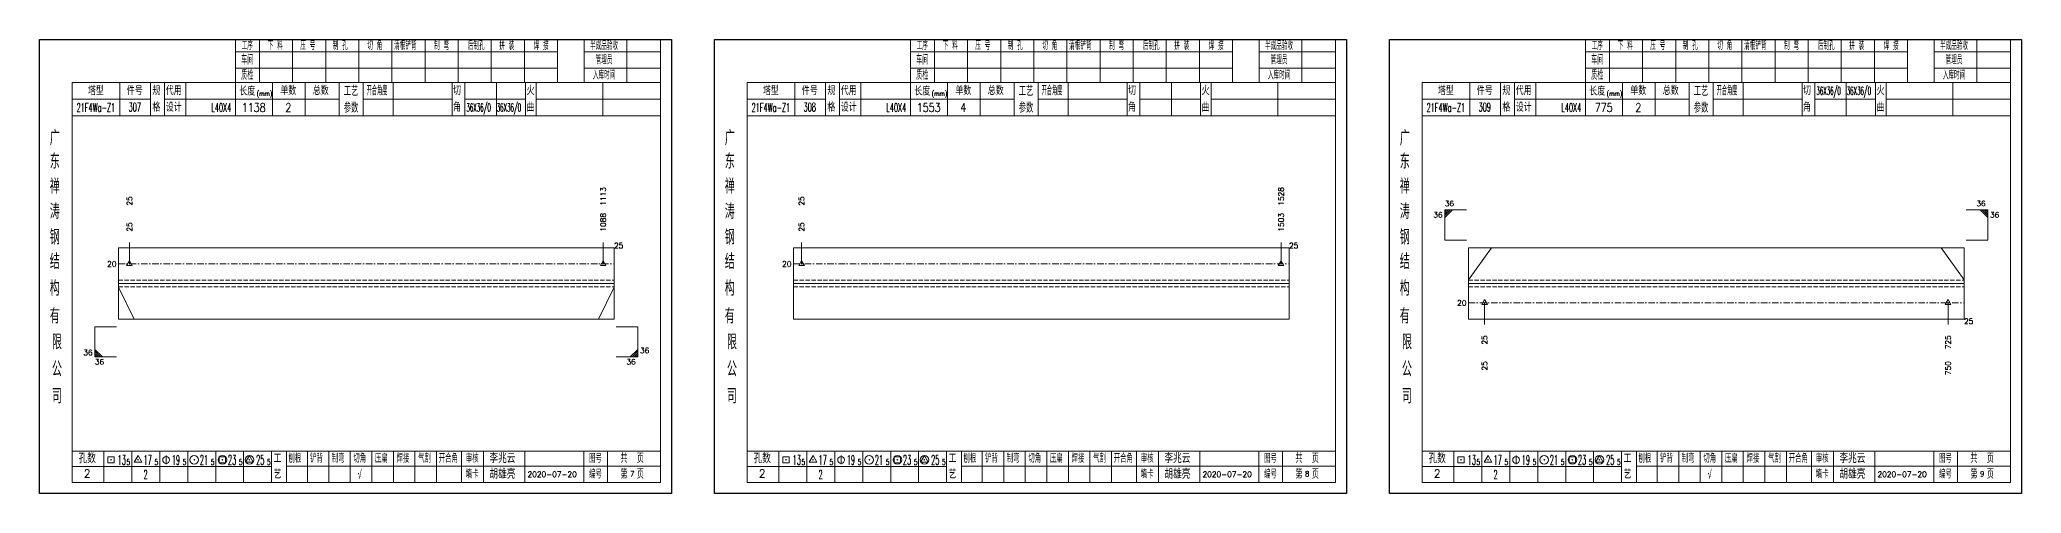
# Model space of a CAD drawing. Extents: x 1310 to 15542, y -76 to 8381.
# Drawn here: x 3389 to 4306, y 4374 to 4584 of the extents above; entities that cross this region are included whole.
import ezdxf
from ezdxf.enums import TextEntityAlignment as Align

# ---------------------------------------------------------------- set-up
doc = ezdxf.new("R2010")
doc.units = 0
doc.header["$MEASUREMENT"] = 0
doc.linetypes.add('一点画线', pattern=[5.2, 3, -1, 0.2, -1])
doc.linetypes.add('虚线', pattern=[2.75, 2, -0.75])
doc.layers.get('0').update_dxf_attribs({"linetype": 'CONTINUOUS', "lineweight": 25})
for name, color, linetype, lineweight in [('1', 7, 'CONTINUOUS', 25), ('4', 7, 'CONTINUOUS', 25), ('5', 7, 'CONTINUOUS', 25)]:
    doc.layers.add(name, color=color, linetype=linetype, lineweight=lineweight)
doc.styles.get("Standard").update_dxf_attribs({"font": 'simplex.shx', "width": 0.7, "height": 3, "bigfont": 'gbhzfs.shx'})

# ---------------------------------------------------------------- blocks, each defined once
blk = doc.blocks.new('孔17.5')
at = {"layer": '5', "color": 7, "linetype": 'Continuous', "lineweight": 13}
for p, q in [((0, 1), (-0.866, -0.5)), ((-0.1, -0.1), (0.1, 0.1)), ((0.1, -0.1), (-0.1, 0.1)), ((0.866, -0.5), (0, 1)), ((-0.866, -0.5), (0.866, -0.5))]:
    blk.add_line(p, q, dxfattribs=at)
blk = doc.blocks.new('CTJGK')
at = {"color": 6, "linetype": 'Continuous'}
for p, q in [((0, 209.97), (292.13, 209.97)), ((0, 0), (0, 209.97)), ((292.13, 209.97), (292.13, 0)), ((292.13, 0), (0, 0))]:
    blk.add_line(p, q, dxfattribs=at)

msp = doc.modelspace()

# ---------------------------------------------------------------- linework, layer by layer
at = {"color": 7, "linetype": 'Continuous', "lineweight": 13}
for p, q in [((4038.962, 4504.884), (4048.962, 4504.884)), ((4038.962, 4490.884), (4038.962, 4504.884)), ((4039.837, 4504.884), (4038.962, 4504.009)), ((4040.712, 4504.884), (4038.962, 4503.134)), ((4041.587, 4504.884), (4038.962, 4502.259)), ((4042.462, 4504.884), (4038.962, 4501.384)), ((4290.092, 4504.884), (4280.092, 4504.884)), ((4286.592, 4504.884), (4290.092, 4501.384)), ((4287.467, 4504.884), (4290.092, 4502.259)), ((4288.342, 4504.884), (4290.092, 4503.134)), ((4289.217, 4504.884), (4290.092, 4504.009)), ((4290.092, 4490.884), (4290.092, 4504.884)), ((4038.962, 4490.884), (4048.962, 4490.884)), ((4290.092, 4490.884), (4280.092, 4490.884)), ((3430.735, 4479.884), (3430.735, 4489.884)), ((3649.798, 4479.884), (3649.798, 4489.884)), ((3741.52, 4479.884), (3741.52, 4489.884)), ((3963.273, 4479.884), (3963.273, 4489.884)), ((4049.962, 4472.534), (4060.605, 4487.384)), ((4279.092, 4472.534), (4268.448, 4487.384)), ((3425.702, 4469.234), (3432.95, 4454.384)), ((3654.832, 4469.234), (3647.583, 4454.384)), ((4057.353, 4461.884), (4057.353, 4451.884)), ((4271.7, 4461.884), (4271.7, 4451.884)), ((3414.702, 4450.884), (3424.702, 4450.884)), ((3414.702, 4450.884), (3414.702, 4436.884)), ((3665.832, 4450.884), (3655.832, 4450.884)), ((3665.832, 4450.884), (3665.832, 4436.884)), ((3418.202, 4436.884), (3414.702, 4440.384)), ((3417.327, 4436.884), (3414.702, 4439.509)), ((3416.452, 4436.884), (3414.702, 4438.634)), ((3415.577, 4436.884), (3414.702, 4437.759)), ((3414.702, 4436.884), (3424.702, 4436.884)), ((3665.832, 4436.884), (3655.832, 4436.884)), ((3662.332, 4436.884), (3665.832, 4440.384)), ((3663.207, 4436.884), (3665.832, 4439.509)), ((3664.082, 4436.884), (3665.832, 4438.634)), ((3664.957, 4436.884), (3665.832, 4437.759))]:
    msp.add_line(p, q, dxfattribs=at)
at = {"color": 7, "linetype": 'Continuous', "lineweight": 18}
for p, q in [((3425.702, 4487.384), (3425.702, 4454.384)), ((3425.702, 4487.384), (3654.832, 4487.384)), ((3654.832, 4487.384), (3654.832, 4454.384)), ((3737.832, 4487.384), (3737.832, 4454.384)), ((3737.832, 4487.384), (3966.962, 4487.384)), ((3966.962, 4487.384), (3966.962, 4454.384)), ((4049.962, 4487.384), (4049.962, 4454.384)), ((4049.962, 4487.384), (4279.092, 4487.384)), ((4279.092, 4487.384), (4279.092, 4454.384)), ((3425.702, 4470.884), (3654.832, 4470.884)), ((3737.832, 4470.884), (3966.962, 4470.884)), ((4049.962, 4470.884), (4279.092, 4470.884))]:
    msp.add_line(p, q, dxfattribs=at)
at = {"color": 3, "linetype": '一点画线', "lineweight": 13}
for p, q in [((3425.702, 4479.884), (3654.832, 4479.884)), ((3737.832, 4479.884), (3966.962, 4479.884)), ((4049.962, 4461.884), (4279.092, 4461.884))]:
    msp.add_line(p, q, dxfattribs=at)
at = {"color": 1, "linetype": '虚线', "lineweight": 18}
for p, q in [((3425.702, 4472.384), (3654.832, 4472.384)), ((3737.832, 4472.384), (3966.962, 4472.384)), ((4049.962, 4472.384), (4279.092, 4472.384)), ((3425.702, 4469.384), (3654.832, 4469.384)), ((3737.832, 4469.384), (3966.962, 4469.384)), ((4049.962, 4469.384), (4279.092, 4469.384))]:
    msp.add_line(p, q, dxfattribs=at)
at = {"layer": '1', "color": 7, "linetype": 'Continuous', "lineweight": 18}
for p, q in [((3425.702, 4454.384), (3654.832, 4454.384)), ((3737.832, 4454.384), (3966.962, 4454.384)), ((4049.962, 4454.384), (4279.092, 4454.384))]:
    msp.add_line(p, q, dxfattribs=at)
at = {"layer": '4', "color": 1, "linetype": 'Continuous', "lineweight": 18}
for p, q in [((3389.202, 4583.711), (3389.202, 4373.741)), ((3681.332, 4583.711), (3389.202, 4583.711)), ((3479.832, 4583.711), (3479.832, 4563.871)), ((3490.862, 4583.711), (3490.862, 4563.851)), ((3506.172, 4583.711), (3506.172, 4563.851)), ((3521.492, 4583.711), (3521.492, 4563.851)), ((3536.802, 4583.711), (3536.802, 4563.851)), ((3552.112, 4583.711), (3552.112, 4563.851)), ((3567.422, 4583.711), (3567.422, 4563.851)), ((3582.742, 4583.711), (3582.742, 4563.851)), ((3598.052, 4583.711), (3598.052, 4563.851)), ((3613.362, 4583.711), (3613.362, 4563.851)), ((3628.672, 4583.711), (3628.672, 4563.871)), ((3628.672, 4583.711), (3628.672, 4563.851)), ((3640.952, 4583.711), (3640.952, 4563.851)), ((3660.702, 4583.711), (3660.702, 4563.851)), ((3676.282, 4583.711), (3676.282, 4563.851)), ((3681.332, 4553.911), (3681.332, 4583.711)), ((3701.332, 4583.711), (3701.332, 4373.741)), ((3993.462, 4583.711), (3701.332, 4583.711)), ((3791.962, 4583.711), (3791.962, 4563.871)), ((3802.992, 4583.711), (3802.992, 4563.851)), ((3818.302, 4583.711), (3818.302, 4563.851)), ((3833.622, 4583.711), (3833.622, 4563.851)), ((3848.932, 4583.711), (3848.932, 4563.851)), ((3864.242, 4583.711), (3864.242, 4563.851)), ((3879.552, 4583.711), (3879.552, 4563.851)), ((3894.872, 4583.711), (3894.872, 4563.851)), ((3910.182, 4583.711), (3910.182, 4563.851)), ((3925.492, 4583.711), (3925.492, 4563.851)), ((3940.802, 4583.711), (3940.802, 4563.871)), ((3940.802, 4583.711), (3940.802, 4563.851)), ((3953.082, 4583.711), (3953.082, 4563.851)), ((3972.832, 4583.711), (3972.832, 4563.851)), ((3988.412, 4583.711), (3988.412, 4563.851)), ((3993.462, 4553.911), (3993.462, 4583.711)), ((4013.462, 4583.711), (4013.462, 4373.741)), ((4305.592, 4583.711), (4013.462, 4583.711)), ((4104.092, 4583.711), (4104.092, 4563.871)), ((4115.122, 4583.711), (4115.122, 4563.851)), ((4130.432, 4583.711), (4130.432, 4563.851)), ((4145.752, 4583.711), (4145.752, 4563.851)), ((4161.062, 4583.711), (4161.062, 4563.851)), ((4176.372, 4583.711), (4176.372, 4563.851)), ((4191.682, 4583.711), (4191.682, 4563.851)), ((4207.002, 4583.711), (4207.002, 4563.851)), ((4222.312, 4583.711), (4222.312, 4563.851)), ((4237.622, 4583.711), (4237.622, 4563.851)), ((4252.932, 4583.711), (4252.932, 4563.871)), ((4252.932, 4583.711), (4252.932, 4563.851)), ((4265.212, 4583.711), (4265.212, 4563.851)), ((4284.962, 4583.711), (4284.962, 4563.851)), ((4300.542, 4583.711), (4300.542, 4563.851)), ((4305.592, 4553.911), (4305.592, 4583.711)), ((3628.672, 4577.981), (3479.832, 4577.981)), ((3676.282, 4577.981), (3640.952, 4577.981)), ((3940.802, 4577.981), (3791.962, 4577.981)), ((3988.412, 4577.981), (3953.082, 4577.981)), ((4252.932, 4577.981), (4104.092, 4577.981)), ((4300.542, 4577.981), (4265.212, 4577.981)), ((3404.212, 4563.851), (3404.212, 4378.791)), ((3676.282, 4563.851), (3404.212, 4563.851)), ((3426.332, 4563.861), (3426.332, 4548.441)), ((3440.482, 4548.441), (3440.482, 4563.851)), ((3446.982, 4548.441), (3446.982, 4563.851)), ((3456.852, 4563.851), (3456.852, 4548.441)), ((3628.672, 4570.501), (3479.832, 4570.501)), ((3479.832, 4563.871), (3479.832, 4548.441)), ((3496.952, 4563.851), (3496.952, 4548.441)), ((3512.002, 4563.851), (3512.002, 4548.441)), ((3527.702, 4563.851), (3527.702, 4548.441)), ((3538.762, 4563.851), (3538.762, 4548.441)), ((3552.712, 4563.851), (3552.712, 4548.441)), ((3580.012, 4563.851), (3580.012, 4548.441)), ((3585.772, 4563.851), (3585.772, 4548.441)), ((3600.392, 4563.851), (3600.392, 4548.441)), ((3613.852, 4563.851), (3613.852, 4548.441)), ((3618.842, 4563.851), (3618.842, 4548.441)), ((3676.282, 4570.501), (3640.952, 4570.501)), ((3649.582, 4563.851), (3649.582, 4548.441)), ((3676.282, 4378.791), (3676.282, 4563.851)), ((3716.342, 4563.851), (3716.342, 4378.791)), ((3988.412, 4563.851), (3716.342, 4563.851)), ((3738.462, 4563.861), (3738.462, 4548.441)), ((3752.612, 4548.441), (3752.612, 4563.851)), ((3759.112, 4548.441), (3759.112, 4563.851)), ((3768.982, 4563.851), (3768.982, 4548.441)), ((3940.802, 4570.501), (3791.962, 4570.501)), ((3791.962, 4563.871), (3791.962, 4548.441)), ((3809.082, 4563.851), (3809.082, 4548.441)), ((3824.132, 4563.851), (3824.132, 4548.441)), ((3839.832, 4563.851), (3839.832, 4548.441)), ((3850.892, 4563.851), (3850.892, 4548.441)), ((3864.842, 4563.851), (3864.842, 4548.441)), ((3892.142, 4563.851), (3892.142, 4548.441)), ((3897.902, 4563.851), (3897.902, 4548.441)), ((3912.522, 4563.851), (3912.522, 4548.441)), ((3925.982, 4563.851), (3925.982, 4548.441)), ((3930.972, 4563.851), (3930.972, 4548.441)), ((3988.412, 4570.501), (3953.082, 4570.501)), ((3961.712, 4563.851), (3961.712, 4548.441)), ((3988.412, 4378.791), (3988.412, 4563.851)), ((4028.472, 4563.851), (4028.472, 4378.791)), ((4300.542, 4563.851), (4028.472, 4563.851)), ((4050.592, 4563.861), (4050.592, 4548.441)), ((4064.742, 4548.441), (4064.742, 4563.851)), ((4071.242, 4548.441), (4071.242, 4563.851)), ((4081.112, 4563.851), (4081.112, 4548.441)), ((4252.932, 4570.501), (4104.092, 4570.501)), ((4104.092, 4563.871), (4104.092, 4548.441)), ((4121.212, 4563.851), (4121.212, 4548.441)), ((4136.262, 4563.851), (4136.262, 4548.441)), ((4151.962, 4563.851), (4151.962, 4548.441)), ((4163.022, 4563.851), (4163.022, 4548.441)), ((4176.972, 4563.851), (4176.972, 4548.441)), ((4204.272, 4563.851), (4204.272, 4548.441)), ((4210.032, 4563.851), (4210.032, 4548.441)), ((4224.652, 4563.851), (4224.652, 4548.441)), ((4238.112, 4563.851), (4238.112, 4548.441)), ((4243.102, 4563.851), (4243.102, 4548.441)), ((4300.542, 4570.501), (4265.212, 4570.501)), ((4273.842, 4563.851), (4273.842, 4548.441)), ((4300.542, 4378.791), (4300.542, 4563.851)), ((3440.482, 4556.091), (3404.212, 4556.091)), ((3527.702, 4556.141), (3446.982, 4556.141)), ((3538.762, 4556.141), (3580.012, 4556.141)), ((3585.772, 4556.141), (3613.852, 4556.141)), ((3618.842, 4556.141), (3676.462, 4556.141)), ((3752.612, 4556.091), (3716.342, 4556.091)), ((3839.832, 4556.141), (3759.112, 4556.141)), ((3850.892, 4556.141), (3892.142, 4556.141)), ((3897.902, 4556.141), (3925.982, 4556.141)), ((3930.972, 4556.141), (3988.592, 4556.141)), ((4064.742, 4556.091), (4028.472, 4556.091)), ((4151.962, 4556.141), (4071.242, 4556.141)), ((4163.022, 4556.141), (4204.272, 4556.141)), ((4210.032, 4556.141), (4238.112, 4556.141)), ((4243.102, 4556.141), (4300.722, 4556.141)), ((3676.462, 4548.441), (3404.212, 4548.441)), ((3681.332, 4373.741), (3681.332, 4553.911)), ((3988.592, 4548.441), (3716.342, 4548.441)), ((3993.462, 4373.741), (3993.462, 4553.911)), ((4300.722, 4548.441), (4028.472, 4548.441)), ((4305.592, 4373.741), (4305.592, 4553.911)), ((3404.212, 4393.321), (3676.282, 4393.321)), ((3418.902, 4393.321), (3418.902, 4378.791)), ((3431.832, 4378.791), (3431.832, 4393.321)), ((3444.762, 4393.321), (3444.762, 4378.791)), ((3457.682, 4378.791), (3457.682, 4393.321)), ((3470.612, 4393.321), (3470.612, 4378.791)), ((3483.542, 4378.791), (3483.542, 4393.321)), ((3496.462, 4378.791), (3496.462, 4393.321)), ((3503.332, 4378.791), (3503.332, 4393.321)), ((3512.992, 4378.791), (3512.992, 4393.321)), ((3522.932, 4378.791), (3522.932, 4393.321)), ((3532.872, 4378.791), (3532.872, 4393.321)), ((3542.822, 4378.791), (3542.822, 4393.321)), ((3552.762, 4378.791), (3552.762, 4393.321)), ((3562.702, 4378.791), (3562.702, 4393.321)), ((3572.652, 4378.791), (3572.652, 4393.321)), ((3584.292, 4378.791), (3584.292, 4393.321)), ((3594.442, 4378.791), (3594.442, 4393.321)), ((3613.502, 4378.791), (3613.502, 4393.321)), ((3640.882, 4378.791), (3640.882, 4393.321)), ((3651.842, 4378.791), (3651.842, 4393.321)), ((3716.342, 4393.321), (3988.412, 4393.321)), ((3731.032, 4393.321), (3731.032, 4378.791)), ((3743.962, 4378.791), (3743.962, 4393.321)), ((3756.892, 4393.321), (3756.892, 4378.791)), ((3769.812, 4378.791), (3769.812, 4393.321)), ((3782.742, 4393.321), (3782.742, 4378.791)), ((3795.672, 4378.791), (3795.672, 4393.321)), ((3808.592, 4378.791), (3808.592, 4393.321)), ((3815.462, 4378.791), (3815.462, 4393.321)), ((3825.122, 4378.791), (3825.122, 4393.321)), ((3835.062, 4378.791), (3835.062, 4393.321)), ((3845.002, 4378.791), (3845.002, 4393.321)), ((3854.952, 4378.791), (3854.952, 4393.321)), ((3864.892, 4378.791), (3864.892, 4393.321)), ((3874.832, 4378.791), (3874.832, 4393.321)), ((3884.782, 4378.791), (3884.782, 4393.321)), ((3896.422, 4378.791), (3896.422, 4393.321)), ((3906.572, 4378.791), (3906.572, 4393.321)), ((3925.632, 4378.791), (3925.632, 4393.321)), ((3953.012, 4378.791), (3953.012, 4393.321)), ((3963.972, 4378.791), (3963.972, 4393.321)), ((4028.472, 4393.321), (4300.542, 4393.321)), ((4043.162, 4393.321), (4043.162, 4378.791)), ((4056.092, 4378.791), (4056.092, 4393.321)), ((4069.022, 4393.321), (4069.022, 4378.791)), ((4081.942, 4378.791), (4081.942, 4393.321)), ((4094.872, 4393.321), (4094.872, 4378.791)), ((4107.802, 4378.791), (4107.802, 4393.321)), ((4120.722, 4378.791), (4120.722, 4393.321)), ((4127.592, 4378.791), (4127.592, 4393.321)), ((4137.252, 4378.791), (4137.252, 4393.321)), ((4147.192, 4378.791), (4147.192, 4393.321)), ((4157.132, 4378.791), (4157.132, 4393.321)), ((4167.082, 4378.791), (4167.082, 4393.321)), ((4177.022, 4378.791), (4177.022, 4393.321)), ((4186.962, 4378.791), (4186.962, 4393.321)), ((4196.912, 4378.791), (4196.912, 4393.321)), ((4208.552, 4378.791), (4208.552, 4393.321)), ((4218.702, 4378.791), (4218.702, 4393.321)), ((4237.762, 4378.791), (4237.762, 4393.321)), ((4265.142, 4378.791), (4265.142, 4393.321)), ((4276.102, 4378.791), (4276.102, 4393.321)), ((3496.462, 4386.191), (3404.212, 4386.191)), ((3503.292, 4386.351), (3676.282, 4386.351)), ((3808.592, 4386.191), (3716.342, 4386.191)), ((3815.422, 4386.351), (3988.412, 4386.351)), ((4120.722, 4386.191), (4028.472, 4386.191)), ((4127.552, 4386.351), (4300.542, 4386.351)), ((3389.202, 4373.741), (3681.332, 4373.741)), ((3404.212, 4378.791), (3676.282, 4378.791)), ((3701.332, 4373.741), (3993.462, 4373.741)), ((3716.342, 4378.791), (3988.412, 4378.791)), ((4013.462, 4373.741), (4305.592, 4373.741)), ((4028.472, 4378.791), (4300.542, 4378.791))]:
    msp.add_line(p, q, dxfattribs=at)
at = {"layer": '4', "color": 7, "linetype": 'Continuous', "lineweight": 13}
for p, q in [((3420.788, 4387.827), (3420.788, 4390.655)), ((3420.788, 4390.655), (3423.616, 4390.655)), ((3423.616, 4390.655), (3423.616, 4387.827)), ((3434.702, 4391.241), (3432.97, 4388.241)), ((3436.434, 4388.241), (3434.702, 4391.241)), ((3447.702, 4391.241), (3447.702, 4387.241)), ((3472.288, 4387.827), (3472.288, 4390.655)), ((3472.288, 4390.655), (3475.116, 4390.655)), ((3475.116, 4390.655), (3475.116, 4387.827)), ((3486.202, 4391.241), (3484.47, 4388.241)), ((3487.934, 4388.241), (3486.202, 4391.241)), ((3732.918, 4387.827), (3732.918, 4390.655)), ((3732.918, 4390.655), (3735.746, 4390.655)), ((3735.746, 4390.655), (3735.746, 4387.827)), ((3746.832, 4391.241), (3745.1, 4388.241)), ((3748.564, 4388.241), (3746.832, 4391.241)), ((3759.832, 4391.241), (3759.832, 4387.241)), ((3784.418, 4387.827), (3784.418, 4390.655)), ((3784.418, 4390.655), (3787.246, 4390.655)), ((3787.246, 4390.655), (3787.246, 4387.827)), ((3798.332, 4391.241), (3796.6, 4388.241)), ((3800.064, 4388.241), (3798.332, 4391.241)), ((4045.048, 4387.827), (4045.048, 4390.655)), ((4045.048, 4390.655), (4047.876, 4390.655)), ((4047.876, 4390.655), (4047.876, 4387.827)), ((4058.962, 4391.241), (4057.23, 4388.241)), ((4060.694, 4388.241), (4058.962, 4391.241)), ((4071.962, 4391.241), (4071.962, 4387.241)), ((4096.548, 4387.827), (4096.548, 4390.655)), ((4096.548, 4390.655), (4099.376, 4390.655)), ((4099.376, 4390.655), (4099.376, 4387.827)), ((4110.462, 4391.241), (4108.73, 4388.241)), ((4112.194, 4388.241), (4110.462, 4391.241)), ((3423.616, 4387.827), (3420.788, 4387.827)), ((3422.002, 4389.041), (3422.402, 4389.441)), ((3422.402, 4389.041), (3422.002, 4389.441)), ((3432.97, 4388.241), (3436.434, 4388.241)), ((3434.502, 4389.041), (3434.902, 4389.441)), ((3434.902, 4389.041), (3434.502, 4389.441)), ((3460.502, 4389.041), (3460.902, 4389.441)), ((3460.902, 4389.041), (3460.502, 4389.441)), ((3475.116, 4387.827), (3472.288, 4387.827)), ((3473.502, 4389.041), (3473.902, 4389.441)), ((3473.902, 4389.041), (3473.502, 4389.441)), ((3484.47, 4388.241), (3487.934, 4388.241)), ((3486.002, 4389.041), (3486.402, 4389.441)), ((3486.402, 4389.041), (3486.002, 4389.441)), ((3735.746, 4387.827), (3732.918, 4387.827)), ((3734.132, 4389.041), (3734.532, 4389.441)), ((3734.532, 4389.041), (3734.132, 4389.441)), ((3745.1, 4388.241), (3748.564, 4388.241)), ((3746.632, 4389.041), (3747.032, 4389.441)), ((3747.032, 4389.041), (3746.632, 4389.441)), ((3772.632, 4389.041), (3773.032, 4389.441)), ((3773.032, 4389.041), (3772.632, 4389.441)), ((3787.246, 4387.827), (3784.418, 4387.827)), ((3785.632, 4389.041), (3786.032, 4389.441)), ((3786.032, 4389.041), (3785.632, 4389.441)), ((3796.6, 4388.241), (3800.064, 4388.241)), ((3798.132, 4389.041), (3798.532, 4389.441)), ((3798.532, 4389.041), (3798.132, 4389.441)), ((4047.876, 4387.827), (4045.048, 4387.827)), ((4046.262, 4389.041), (4046.662, 4389.441)), ((4046.662, 4389.041), (4046.262, 4389.441)), ((4057.23, 4388.241), (4060.694, 4388.241)), ((4058.762, 4389.041), (4059.162, 4389.441)), ((4059.162, 4389.041), (4058.762, 4389.441)), ((4084.762, 4389.041), (4085.162, 4389.441)), ((4085.162, 4389.041), (4084.762, 4389.441)), ((4099.376, 4387.827), (4096.548, 4387.827)), ((4097.762, 4389.041), (4098.162, 4389.441)), ((4098.162, 4389.041), (4097.762, 4389.441)), ((4108.73, 4388.241), (4112.194, 4388.241)), ((4110.262, 4389.041), (4110.662, 4389.441)), ((4110.662, 4389.041), (4110.262, 4389.441))]:
    msp.add_line(p, q, dxfattribs=at)
for centre, radius in [((3447.702, 4389.241), 1.6), ((3460.702, 4389.241), 2), ((3473.702, 4389.241), 2), ((3486.202, 4389.241), 2), ((3759.832, 4389.241), 1.6), ((3772.832, 4389.241), 2), ((3785.832, 4389.241), 2), ((3798.332, 4389.241), 2), ((4071.962, 4389.241), 1.6), ((4084.962, 4389.241), 2), ((4097.962, 4389.241), 2), ((4110.462, 4389.241), 2)]:
    msp.add_circle(centre, radius, dxfattribs=at)

# ---------------------------------------------------------------- block references
at = {"color": 0, "linetype": 'Continuous'}
for p in [(3389.202, 4373.741), (3701.332, 4373.741), (4013.462, 4373.741)]:
    msp.add_blockref('CTJGK', p, dxfattribs=at)
at = {"color": 8, "linetype": 'Continuous', "lineweight": 9, "xscale": 1.5, "yscale": 1.5, "zscale": 1.5}
for p in [(3430.735, 4479.884), (3649.798, 4479.884), (3741.52, 4479.884), (3963.273, 4479.884)]:
    msp.add_blockref('孔17.5', p, dxfattribs=at)
at = {"layer": '1', "color": 8, "linetype": 'Continuous', "lineweight": 9, "xscale": 1.5, "yscale": 1.5, "zscale": 1.5}
for p in [(4057.353, 4461.884), (4271.7, 4461.884)]:
    msp.add_blockref('孔17.5', p, dxfattribs=at)

# ---------------------------------------------------------------- texts
at = {"color": 7, "linetype": 'Continuous', "lineweight": 13}
for s, p in [('25', (3430.735, 4506.884)), ('1113', (3649.798, 4506.884)), ('25', (3741.52, 4506.884)), ('1528', (3963.273, 4506.884))]:
    msp.add_text(s, height=2.5, rotation=90, dxfattribs=at).set_placement(p, align=Align.MIDDLE_LEFT)
for p in [(4038.962, 4505.884), (3666.832, 4437.884)]:
    msp.add_text('36', height=2.5, dxfattribs=at).set_placement(p, align=Align.BOTTOM_LEFT)
for p in [(4289.092, 4505.884), (3413.702, 4436.884)]:
    msp.add_text('36', height=2.5, dxfattribs=at).set_placement(p, align=Align.BOTTOM_RIGHT)
at = {"color": 8, "linetype": 'Continuous', "lineweight": 9}
for s, p in [('1088', (3649.798, 4494.884)), ('1503', (3963.273, 4494.884)), ('25', (3430.735, 4494.884)), ('25', (3741.52, 4494.884))]:
    msp.add_text(s, height=2.5, rotation=90, dxfattribs=at).set_placement(p, align=Align.MIDDLE_LEFT)
at = {"color": 7, "linetype": 'Continuous', "lineweight": 13}
for p in [(4037.962, 4503.884), (3664.832, 4435.884)]:
    msp.add_text('36', height=2.5, dxfattribs=at).set_placement(p, align=Align.TOP_RIGHT)
for p in [(4291.092, 4503.884), (3414.702, 4435.884)]:
    msp.add_text('36', height=2.5, dxfattribs=at).set_placement(p, align=Align.TOP_LEFT)
for p in [(3654.832, 4488.384), (3966.962, 4488.384)]:
    msp.add_text('25', height=2.5, dxfattribs=at).set_placement(p, align=Align.MIDDLE_LEFT)
for p in [(3424.702, 4479.884), (3736.832, 4479.884), (4048.962, 4461.884)]:
    msp.add_text('20', height=2.5, dxfattribs=at).set_placement(p, align=Align.MIDDLE_RIGHT)
at = {"layer": '1', "color": 7, "linetype": 'Continuous', "lineweight": 13}
msp.add_text('25', height=2.5, dxfattribs=at).set_placement((4279.092, 4453.384), align=Align.MIDDLE_LEFT)
at = {"layer": '1', "color": 8, "linetype": 'Continuous', "lineweight": 9}
for s, p in [('25', (4057.353, 4446.884)), ('725', (4271.7, 4446.884))]:
    msp.add_text(s, height=2.5, rotation=90, dxfattribs=at).set_placement(p, align=Align.MIDDLE_RIGHT)
at = {"layer": '1', "color": 7, "linetype": 'Continuous', "lineweight": 13}
for s, p in [('25', (4057.353, 4434.884)), ('750', (4271.7, 4434.884))]:
    msp.add_text(s, height=2.5, rotation=90, dxfattribs=at).set_placement(p, align=Align.MIDDLE_RIGHT)
at = {"layer": '4', "color": 1, "linetype": 'Continuous', "lineweight": 25}
for s, height, width, p in [('工序', 3.7, 0.7, (3485.202, 4580.841)), ('下 料', 3.7, 0.7, (3498.202, 4580.841)), ('压 号', 3.7, 0.7, (3513.202, 4580.841)), ('制 孔', 3.7, 0.7, (3528.202, 4580.841)), ('切 角', 3.7, 0.7, (3544.202, 4580.841)), ('清根铲背 ', 3.7, 0.7, (3559.202, 4580.841)), (' 制 弯', 3.7, 0.7, (3574.202, 4580.841)), (' 后制孔', 3.7, 0.7, (3590.202, 4580.841)), ('拼 装', 3.7, 0.7, (3605.202, 4580.841)), (' 焊 接', 3.7, 0.7, (3620.202, 4580.841)), ('半成品验收', 3.7, 0.7, (3650.202, 4580.841)), ('工序', 3.7, 0.7, (3797.332, 4580.841)), ('下 料', 3.7, 0.7, (3810.332, 4580.841)), ('压 号', 3.7, 0.7, (3825.332, 4580.841)), ('制 孔', 3.7, 0.7, (3840.332, 4580.841)), ('切 角', 3.7, 0.7, (3856.332, 4580.841)), ('清根铲背 ', 3.7, 0.7, (3871.332, 4580.841)), (' 制 弯', 3.7, 0.7, (3886.332, 4580.841)), (' 后制孔', 3.7, 0.7, (3902.332, 4580.841)), ('拼 装', 3.7, 0.7, (3917.332, 4580.841)), (' 焊 接', 3.7, 0.7, (3932.332, 4580.841)), ('半成品验收', 3.7, 0.7, (3962.332, 4580.841)), ('工序', 3.7, 0.7, (4109.462, 4580.841)), ('下 料', 3.7, 0.7, (4122.462, 4580.841)), ('压 号', 3.7, 0.7, (4137.462, 4580.841)), ('制 孔', 3.7, 0.7, (4152.462, 4580.841)), ('切 角', 3.7, 0.7, (4168.462, 4580.841)), ('清根铲背 ', 3.7, 0.7, (4183.462, 4580.841)), (' 制 弯', 3.7, 0.7, (4198.462, 4580.841)), (' 后制孔', 3.7, 0.7, (4214.462, 4580.841)), ('拼 装', 3.7, 0.7, (4229.462, 4580.841)), (' 焊 接', 3.7, 0.7, (4244.462, 4580.841)), ('半成品验收', 3.7, 0.7, (4274.462, 4580.841)), ('车间', 4, 0.7, (3485.202, 4574.241)), ('管理员', 3.7, 0.7, (3650.202, 4574.241)), ('车间', 4, 0.7, (3797.332, 4574.241)), ('管理员', 3.7, 0.7, (3962.332, 4574.241)), ('车间', 4, 0.7, (4109.462, 4574.241)), ('管理员', 3.7, 0.7, (4274.462, 4574.241)), ('质检', 4, 0.7, (3485.202, 4567.181)), ('入库时间', 3.7, 0.7, (3650.202, 4567.181)), ('质检', 4, 0.7, (3797.332, 4567.181)), ('入库时间', 3.7, 0.7, (3962.332, 4567.181)), ('质检', 4, 0.7, (4109.462, 4567.181)), ('入库时间', 3.7, 0.7, (4274.462, 4567.181)), ('307', 4, 0.5, (3433.202, 4552.511)), ('(mm)', 2.24, 0.7, (3493.202, 4558.741)), ('参数', 4.8, 0.7, (3533.202, 4552.291)), ('工艺', 4.8, 0.7, (3533.202, 4560.001)), ('开合角度', 4, 0.6, (3545.202, 4560.001)), ('36X36/0', 3.8, 0.4, (3592.202, 4552.291)), ('36X36/0', 3.8, 0.4, (3606.202, 4552.291)), ('308', 4, 0.5, (3745.332, 4552.511)), ('(mm)', 2.24, 0.7, (3805.332, 4558.741)), ('参数', 4.8, 0.7, (3845.332, 4552.291)), ('工艺', 4.8, 0.7, (3845.332, 4560.001)), ('开合角度', 4, 0.6, (3857.332, 4560.001)), ('309', 4, 0.5, (4057.462, 4552.511)), ('(mm)', 2.24, 0.7, (4117.462, 4558.741)), ('参数', 4.8, 0.7, (4157.462, 4552.291)), ('工艺', 4.8, 0.7, (4157.462, 4560.001)), ('开合角度', 4, 0.6, (4169.462, 4560.001)), ('36X36/0', 3.8, 0.4, (4216.462, 4560.001)), ('36X36/0', 3.8, 0.4, (4230.462, 4560.001)), ('21F4Wa-Z1', 4, 0.5, (3415.202, 4552.261)), ('L40X4', 4, 0.5, (3473.202, 4552.241)), ('1138', 4, 0.8, (3488.202, 4552.291)), ('2', 4, 0.8, (3504.202, 4552.291)), ('21F4Wa-Z1', 4, 0.5, (3727.332, 4552.261)), ('L40X4', 4, 0.5, (3785.332, 4552.241)), ('1553', 4, 0.8, (3800.332, 4552.291)), ('4', 4, 0.8, (3816.332, 4552.291)), ('21F4Wa-Z1', 4, 0.5, (4039.462, 4552.261)), ('L40X4', 4, 0.5, (4097.462, 4552.241)), ('775', 4, 0.8, (4112.462, 4552.291)), ('2', 4, 0.8, (4128.462, 4552.291)), ('广', 6.96, 0.7, (3396.202, 4538.211)), ('广', 6.96, 0.7, (3708.332, 4538.211)), ('广', 6.96, 0.7, (4020.462, 4538.211)), ('东', 6.96, 0.7, (3396.202, 4527.421)), ('东', 6.96, 0.7, (3708.332, 4527.421)), ('东', 6.96, 0.7, (4020.462, 4527.421)), ('禅', 6.96, 0.7, (3396.202, 4515.831)), ('禅', 6.96, 0.7, (3708.332, 4515.831)), ('禅', 6.96, 0.7, (4020.462, 4515.831)), ('涛', 6.96, 0.7, (3396.202, 4504.231)), ('涛', 6.96, 0.7, (3708.332, 4504.231)), ('涛', 6.96, 0.7, (4020.462, 4504.231)), ('钢', 6.96, 0.7, (3396.202, 4492.341)), ('钢', 6.96, 0.7, (3708.332, 4492.341)), ('钢', 6.96, 0.7, (4020.462, 4492.341)), ('结', 6.96, 0.7, (3396.202, 4481.031)), ('结', 6.96, 0.7, (3708.332, 4481.031)), ('结', 6.96, 0.7, (4020.462, 4481.031)), ('构', 6.96, 0.7, (3396.202, 4468.651)), ('构', 6.96, 0.7, (3708.332, 4468.651)), ('构', 6.96, 0.7, (4020.462, 4468.651)), ('有', 6.96, 0.7, (3396.202, 4455.841)), ('有', 6.96, 0.7, (3708.332, 4455.841)), ('有', 6.96, 0.7, (4020.462, 4455.841)), ('限', 6.96, 0.7, (3397.202, 4443.841)), ('限', 6.96, 0.7, (3709.332, 4443.841)), ('限', 6.96, 0.7, (4021.462, 4443.841)), ('公', 6.96, 0.7, (3397.202, 4431.301)), ('公', 6.96, 0.7, (3709.332, 4431.301)), ('公', 6.96, 0.7, (4021.462, 4431.301)), ('司', 6.96, 0.7, (3397.202, 4418.821)), ('司', 6.96, 0.7, (3709.332, 4418.821)), ('司', 6.96, 0.7, (4021.462, 4418.821)), ('13', 4.47, 0.5, (3427.202, 4389.241)), ('5', 2.68, 0.6, (3430.202, 4388.241)), ('17', 4.47, 0.5, (3439.202, 4389.241)), ('5', 2.68, 0.6, (3443.202, 4388.241)), ('19', 4.47, 0.5, (3452.202, 4389.241)), ('5', 2.68, 0.6, (3456.202, 4388.241)), ('21', 4.47, 0.5, (3465.202, 4389.241)), ('5', 2.68, 0.6, (3469.202, 4388.241)), ('23', 4.47, 0.5, (3478.202, 4389.241)), ('5', 2.68, 0.6, (3482.202, 4388.241)), ('25', 4.47, 0.5, (3491.202, 4389.241)), ('5', 2.68, 0.6, (3495.202, 4388.241)), ('刨根', 3.7, 0.8, (3507.202, 4389.841)), ('铲背', 3.7, 0.8, (3517.202, 4389.841)), ('制弯', 3.7, 0.8, (3527.202, 4389.841)), ('切角', 3.7, 0.8, (3537.202, 4389.841)), ('压扁', 3.7, 0.8, (3547.202, 4389.841)), ('焊接', 3.7, 0.8, (3557.202, 4389.841)), ('气割', 3.7, 0.8, (3567.202, 4389.841)), ('开合角', 3.7, 0.8, (3578.202, 4389.841)), ('审核', 3.7, 0.8, (3589.202, 4389.841)), ('图号', 3.7, 0.8, (3646.202, 4389.841)), ('共  页', 4, 0.8, (3663.202, 4389.841)), ('13', 4.47, 0.5, (3739.332, 4389.241)), ('5', 2.68, 0.6, (3742.332, 4388.241)), ('17', 4.47, 0.5, (3751.332, 4389.241)), ('5', 2.68, 0.6, (3755.332, 4388.241)), ('19', 4.47, 0.5, (3764.332, 4389.241)), ('5', 2.68, 0.6, (3768.332, 4388.241)), ('21', 4.47, 0.5, (3777.332, 4389.241)), ('5', 2.68, 0.6, (3781.332, 4388.241)), ('23', 4.47, 0.5, (3790.332, 4389.241)), ('5', 2.68, 0.6, (3794.332, 4388.241)), ('25', 4.47, 0.5, (3803.332, 4389.241)), ('5', 2.68, 0.6, (3807.332, 4388.241)), ('刨根', 3.7, 0.8, (3819.332, 4389.841)), ('铲背', 3.7, 0.8, (3829.332, 4389.841)), ('制弯', 3.7, 0.8, (3839.332, 4389.841)), ('切角', 3.7, 0.8, (3849.332, 4389.841)), ('压扁', 3.7, 0.8, (3859.332, 4389.841)), ('焊接', 3.7, 0.8, (3869.332, 4389.841)), ('气割', 3.7, 0.8, (3879.332, 4389.841)), ('开合角', 3.7, 0.8, (3890.332, 4389.841)), ('审核', 3.7, 0.8, (3901.332, 4389.841)), ('图号', 3.7, 0.8, (3958.332, 4389.841)), ('共  页', 4, 0.8, (3975.332, 4389.841)), ('13', 4.47, 0.5, (4051.462, 4389.241)), ('5', 2.68, 0.6, (4054.462, 4388.241)), ('17', 4.47, 0.5, (4063.462, 4389.241)), ('5', 2.68, 0.6, (4067.462, 4388.241)), ('19', 4.47, 0.5, (4076.462, 4389.241)), ('5', 2.68, 0.6, (4080.462, 4388.241)), ('21', 4.47, 0.5, (4089.462, 4389.241)), ('5', 2.68, 0.6, (4093.462, 4388.241)), ('23', 4.47, 0.5, (4102.462, 4389.241)), ('5', 2.68, 0.6, (4106.462, 4388.241)), ('25', 4.47, 0.5, (4115.462, 4389.241)), ('5', 2.68, 0.6, (4119.462, 4388.241)), ('刨根', 3.7, 0.8, (4131.462, 4389.841)), ('铲背', 3.7, 0.8, (4141.462, 4389.841)), ('制弯', 3.7, 0.8, (4151.462, 4389.841)), ('切角', 3.7, 0.8, (4161.462, 4389.841)), ('压扁', 3.7, 0.8, (4171.462, 4389.841)), ('焊接', 3.7, 0.8, (4181.462, 4389.841)), ('气割', 3.7, 0.8, (4191.462, 4389.841)), ('开合角', 3.7, 0.8, (4202.462, 4389.841)), ('审核', 3.7, 0.8, (4213.462, 4389.841)), ('图号', 3.7, 0.8, (4270.462, 4389.841)), ('共  页', 4, 0.8, (4287.462, 4389.841)), ('2', 4, 0.5, (3438.202, 4382.491)), ('√', 4, 0.6, (3537.202, 4382.571)), ('填卡', 3.7, 0.8, (3589.202, 4382.571)), ('编号', 3.7, 0.8, (3646.202, 4382.571)), ('第  页', 4, 0.8, (3663.202, 4382.571)), ('2', 4, 0.5, (3750.332, 4382.491)), ('填卡', 3.7, 0.8, (3901.332, 4382.571)), ('编号', 3.7, 0.8, (3958.332, 4382.571)), ('第  页', 4, 0.8, (3975.332, 4382.571)), ('2', 4, 0.5, (4062.462, 4382.491)), ('√', 4, 0.6, (4161.462, 4382.571)), ('填卡', 3.7, 0.8, (4213.462, 4382.571)), ('编号', 3.7, 0.8, (4270.462, 4382.571)), ('第  页', 4, 0.8, (4287.462, 4382.571))]:
    msp.add_text(s, height=height, dxfattribs=dict(at, width=width)).set_placement(p, align=Align.MIDDLE_CENTER)
for s, height, p in [('塔型', 3.7, (3415.202, 4559.971)), ('件号', 3.7, (3433.202, 4559.971)), ('格', 3.7, (3443.202, 4552.291)), ('规', 3.7, (3443.202, 4560.001)), ('代用', 3.7, (3451.202, 4560.001)), ('设计', 3.7, (3451.202, 4552.291)), ('长度', 3.7, (3485.202, 4559.741)), ('单数', 3.7, (3504.202, 4560.001)), ('总数', 3.7, (3519.202, 4560.001)), ('切', 3.7, (3582.202, 4560.001)), ('角', 3.7, (3582.202, 4552.291)), ('火', 3.7, (3616.202, 4560.001)), ('曲', 3.7, (3616.202, 4552.291)), ('塔型', 3.7, (3727.332, 4559.971)), ('件号', 3.7, (3745.332, 4559.971)), ('格', 3.7, (3755.332, 4552.291)), ('规', 3.7, (3755.332, 4560.001)), ('代用', 3.7, (3763.332, 4560.001)), ('设计', 3.7, (3763.332, 4552.291)), ('长度', 3.7, (3797.332, 4559.741)), ('单数', 3.7, (3816.332, 4560.001)), ('总数', 3.7, (3831.332, 4560.001)), ('切', 3.7, (3894.332, 4560.001)), ('角', 3.7, (3894.332, 4552.291)), ('火', 3.7, (3928.332, 4560.001)), ('曲', 3.7, (3928.332, 4552.291)), ('塔型', 3.7, (4039.462, 4559.971)), ('件号', 3.7, (4057.462, 4559.971)), ('格', 3.7, (4067.462, 4552.291)), ('规', 3.7, (4067.462, 4560.001)), ('代用', 3.7, (4075.462, 4560.001)), ('设计', 3.7, (4075.462, 4552.291)), ('长度', 3.7, (4109.462, 4559.741)), ('单数', 3.7, (4128.462, 4560.001)), ('总数', 3.7, (4143.462, 4560.001)), ('切', 3.7, (4206.462, 4560.001)), ('角', 3.7, (4206.462, 4552.291)), ('火', 3.7, (4240.462, 4560.001)), ('曲', 3.7, (4240.462, 4552.291)), ('孔数', 4, (3411.202, 4389.761)), ('工', 3.7, (3499.202, 4389.841)), ('李兆云', 4, (3603.202, 4389.841)), ('孔数', 4, (3723.332, 4389.761)), ('工', 3.7, (3811.332, 4389.841)), ('李兆云', 4, (3915.332, 4389.841)), ('孔数', 4, (4035.462, 4389.761)), ('工', 3.7, (4123.462, 4389.841)), ('李兆云', 4, (4227.462, 4389.841)), ('2', 3.7, (3411.202, 4382.931)), ('艺', 3.7, (3499.202, 4382.491)), ('胡雄亮', 4, (3603.202, 4382.571)), ('2020-07-20', 2.5, (3626.202, 4382.571)), ('2', 3.7, (3723.332, 4382.931)), ('艺', 3.7, (3811.332, 4382.491)), ('胡雄亮', 4, (3915.332, 4382.571)), ('2020-07-20', 2.5, (3938.332, 4382.571)), ('2', 3.7, (4035.462, 4382.931)), ('艺', 3.7, (4123.462, 4382.491)), ('胡雄亮', 4, (4227.462, 4382.571)), ('2020-07-20', 2.5, (4250.462, 4382.571))]:
    msp.add_text(s, height=height, dxfattribs=at).set_placement(p, align=Align.MIDDLE_CENTER)
at = {"layer": '4', "color": 6, "linetype": 'Continuous', "lineweight": 25, "width": 0.8}
for s, p in [('7', (3663.227, 4382.799)), ('8', (3975.357, 4382.799)), ('9', (4287.487, 4382.799))]:
    msp.add_text(s, height=2.5, dxfattribs=at).set_placement(p, align=Align.MIDDLE_CENTER)

doc.saveas('drawing.dxf')
